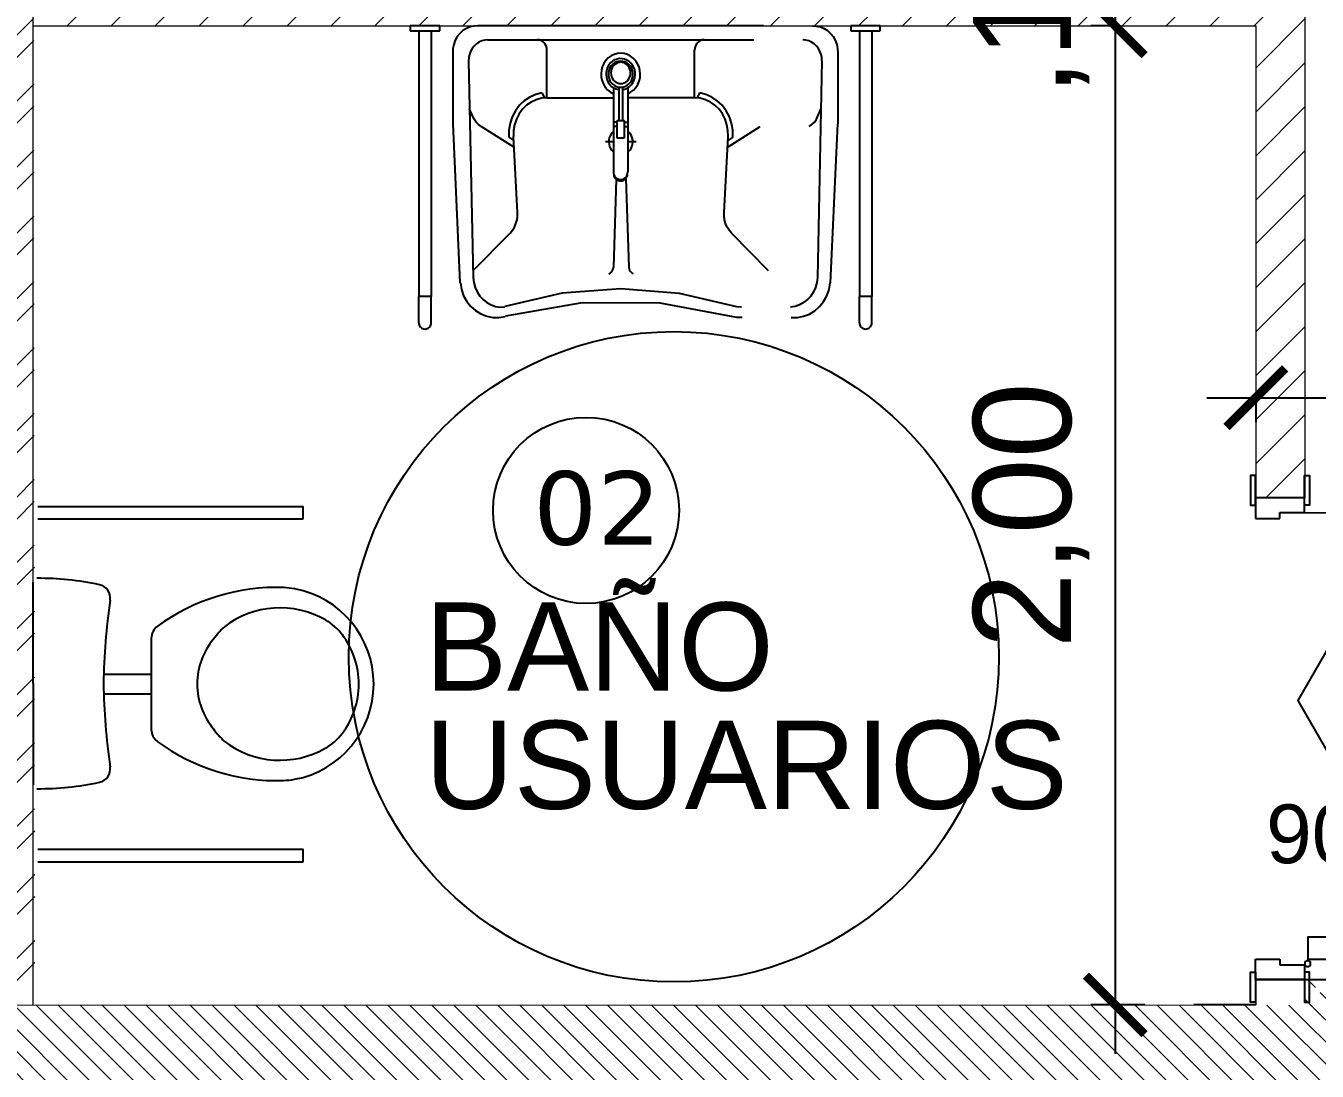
# Model space of a CAD drawing. Header units: metres. Extents: x 1093 to 1459, y -137 to 62.
# Drawn here: x 1280.339 to 1282.977, y -37.852 to -35.717 of the extents above; entities that cross this region are included whole.
import ezdxf

# ---------------------------------------------------------------- set-up
doc = ezdxf.new("R2010")
doc.units = ezdxf.units.M
doc.header["$LTSCALE"] = 0.508
doc.header["$PDMODE"] = 1
doc.header["$PDSIZE"] = -2
doc.linetypes.add('HIDDEN', pattern=[0.375, 0.25, -0.125])
doc.layers.get('0').update_dxf_attribs({"color": 9})
doc.layers.get('Defpoints').update_dxf_attribs({"color": 9})
for name, color, linetype in [('2-Desig-Carp', 9, 'Continuous'), ('2-texto', 9, 'Continuous'), ('3-muros', 9, 'Continuous'), ('3-tabiques', 9, 'Continuous'), ('4-carpinterias', 9, 'Continuous'), ('7-artef', 9, 'Continuous'), ('8-cotas-100', 9, 'Continuous'), ('9-Hatch', 9, 'Continuous'), ('9-Hatch existente', 9, 'Continuous'), ('arq carpinterias', 9, 'Continuous'), ('arq gris 252', 9, 'Continuous'), ('arq mobiliario 0.9', 9, 'Continuous')]:
    doc.layers.add(name, color=color, linetype=linetype)
doc.styles.add('swiss', font='swissel.ttf')
doc.dimstyles.new('dim-100', dxfattribs={"dimtxt": 0.2, "dimasz": 0.12, "dimexe": 0.05, "dimexo": 0, "dimgap": 0.05, "dimtad": 1, "dimzin": 4, "dimtxsty": 'swiss', "dimblk": 'ARCHTICK', "dimcen": 0.5, "dimdle": 0.1, "dimclrd": 256, "dimclre": 252, "dimclrt": 256, "dimadec": 0, "dimazin": 0, "dimtfac": 1, "dimtix": 1, "dimtmove": 2, "dimatfit": 3, "dimldrblk": 'OPEN30', "dimfxl": 0.05, "dimtolj": 1, "dimtzin": 0, "dimarcsym": 0})

# ---------------------------------------------------------------- blocks, each defined once
blk = doc.blocks.new('_ARCHTICK')
at = {"color": 0, "linetype": 'ByBlock', "const_width": 0.15}
blk.add_lwpolyline([(-0.5, -0.5), (0.5, 0.5)], dxfattribs=at)
blk = doc.blocks.new('*D39')
at = {"layer": '8-cotas-100', "color": 252, "linetype": 'Continuous', "lineweight": -2, "transparency": 16777216}
for p, q in [((1288.7136, -36.4767), (1288.7136, -36.4264)), ((1282.8519, -36.4764), (1282.8519, -36.5264))]:
    blk.add_line(p, q, dxfattribs=at)
at = {"layer": '8-cotas-100', "linetype": 'Continuous', "lineweight": -2, "transparency": 16777216}
blk.add_line((1282.7519, -36.4764), (1288.8136, -36.4764), dxfattribs=at)
at = {"layer": 'Defpoints', "color": 0, "linetype": 'Continuous', "transparency": 16777216}
for p in [(1282.8519, -36.4764), (1288.7136, -36.4764), (1288.7136, -36.4767)]:
    blk.add_point(p, dxfattribs=at)
at = {"layer": '8-cotas-100', "linetype": 'Continuous', "lineweight": -2, "transparency": 16777216, "xscale": 0.12, "yscale": 0.12, "zscale": 0.12, "rotation": 180}
blk.add_blockref('_ARCHTICK', (1282.8519, -36.4764), dxfattribs=at)
at = {"layer": '8-cotas-100', "linetype": 'Continuous', "lineweight": -2, "transparency": 16777216, "xscale": 0.12, "yscale": 0.12, "zscale": 0.12}
blk.add_blockref('_ARCHTICK', (1288.7136, -36.4764), dxfattribs=at)
at = {"layer": '8-cotas-100', "linetype": 'Continuous', "lineweight": 0, "transparency": 16777216, "insert": (1285.7828, -36.3048), "char_height": 0.2, "attachment_point": 5, "style": 'swiss'}
blk.add_mtext('\\A1;5,86', dxfattribs=at)
blk = doc.blocks.new('_Open30')
at = {"color": 0, "linetype": 'ByBlock', "lineweight": -2}
for p, q in [((-1, 0.268), (0, 0)), ((0, 0), (-1, -0.268)), ((0, 0), (-1, 0))]:
    blk.add_line(p, q, dxfattribs=at)
blk = doc.blocks.new('*D171')
at = {"layer": '8-cotas-100', "linetype": 'Continuous', "lineweight": -2, "transparency": 16777216}
for p, q in [((1282.5645, -35.6168), (1282.5645, -35.4968)), ((1282.5645, -35.6168), (1282.5645, -35.7168)), ((1282.5645, -35.7168), (1282.5645, -35.8368))]:
    blk.add_line(p, q, dxfattribs=at)
at = {"layer": '8-cotas-100', "color": 252, "linetype": 'HIDDEN', "lineweight": -2, "transparency": 16777216}
for p, q in [((1282.5645, -35.6168), (1282.5145, -35.6168)), ((1282.5645, -35.7168), (1282.5145, -35.7168))]:
    blk.add_line(p, q, dxfattribs=at)
at = {"layer": 'Defpoints', "color": 0, "linetype": 'Continuous', "transparency": 16777216}
for p in [(1282.5645, -35.6168), (1282.5645, -35.7168), (1282.5645, -35.7168)]:
    blk.add_point(p, dxfattribs=at)
at = {"layer": '8-cotas-100', "linetype": 'Continuous', "lineweight": -2, "transparency": 16777216, "xscale": 0.12, "yscale": 0.12, "zscale": 0.12}
for p, rotation in [((1282.5645, -35.6168), 270), ((1282.5645, -35.7168), 90)]:
    blk.add_blockref('_ARCHTICK', p, dxfattribs=dict(at, rotation=rotation))
at = {"layer": '8-cotas-100', "linetype": 'Continuous', "lineweight": 0, "transparency": 16777216, "insert": (1282.3929, -35.6668), "char_height": 0.2, "attachment_point": 5, "rotation": 90, "style": 'swiss'}
blk.add_mtext('\\A1;,10', dxfattribs=at)
blk = doc.blocks.new('*D172')
at = {"layer": '8-cotas-100', "linetype": 'Continuous', "lineweight": -2, "transparency": 16777216}
blk.add_line((1282.5645, -35.6168), (1282.5645, -37.8168), dxfattribs=at)
at = {"layer": '8-cotas-100', "color": 252, "linetype": 'HIDDEN', "lineweight": -2, "transparency": 16777216}
for p, q in [((1282.5645, -35.7168), (1282.5145, -35.7168)), ((1282.8519, -37.7168), (1282.5145, -37.7168))]:
    blk.add_line(p, q, dxfattribs=at)
at = {"layer": 'Defpoints', "color": 0, "linetype": 'Continuous', "transparency": 16777216}
for p in [(1282.5645, -35.7168), (1282.5645, -37.7168), (1282.8519, -37.7168)]:
    blk.add_point(p, dxfattribs=at)
at = {"layer": '8-cotas-100', "linetype": 'Continuous', "lineweight": -2, "transparency": 16777216, "xscale": 0.12, "yscale": 0.12, "zscale": 0.12}
for p, rotation in [((1282.5645, -35.7168), 90), ((1282.5645, -37.7168), 270)]:
    blk.add_blockref('_ARCHTICK', p, dxfattribs=dict(at, rotation=rotation))
at = {"layer": '8-cotas-100', "linetype": 'Continuous', "lineweight": 0, "transparency": 16777216, "insert": (1282.3928, -36.7168), "char_height": 0.2, "attachment_point": 5, "rotation": 90, "style": 'swiss'}
blk.add_mtext('\\A1;2,00', dxfattribs=at)
blk = doc.blocks.new('90-205')
at = {"layer": '4-carpinterias'}
for p, q in [((356.1102, -243.9016), (356.1102, -244.0016)), ((356.1402, -243.9016), (356.1102, -243.9016)), ((356.1102, -244.0016), (356.1102, -243.9016)), ((356.1402, -243.9516), (356.1402, -243.9016)), ((357.0642, -243.9516), (357.0642, -243.9016)), ((357.0642, -243.9016), (357.0942, -243.9016)), ((357.0942, -243.9016), (357.0942, -244.0016)), ((356.1522, -243.9516), (356.1402, -243.9516)), ((356.1522, -244.0016), (356.1522, -243.9516)), ((357.0522, -244.0016), (357.0522, -243.9516)), ((357.0522, -243.9516), (357.0642, -243.9516)), ((356.1102, -244.0016), (356.1522, -244.0016)), ((357.0942, -244.0016), (357.0522, -244.0016))]:
    blk.add_line(p, q, dxfattribs=at)
for points in [[(356.1967, -242.9759), (356.1967, -243.8949), (356.1517, -243.8949), (356.1517, -242.9759)], [(356.1252, -243.9016), (356.0642, -243.9016), (356.0642, -243.8916), (356.1252, -243.8916)], [(357.0792, -243.9016), (357.1402, -243.9016), (357.1402, -243.8916), (357.0792, -243.8916)], [(356.1252, -244.0016), (356.0642, -244.0016), (356.0642, -244.0116), (356.1252, -244.0116)], [(357.0792, -244.0016), (357.1402, -244.0016), (357.1402, -244.0116), (357.0792, -244.0116)]]:
    blk.add_lwpolyline(points, close=True, dxfattribs=at)
blk.add_circle((356.1427, -243.895), 0.006, dxfattribs=at)
at = {"layer": '4-carpinterias', "color": 252}
blk.add_arc((356.1546, -243.8848), 0.9098, 358.9391, 87.3486, dxfattribs=at)
blk = doc.blocks.new('*D332')
at = {"layer": '8-cotas-100', "lineweight": -2, "transparency": 16777216}
blk.add_line((1283.4341, -29.3567), (1283.4341, -37.7648), dxfattribs=at)
at = {"layer": '8-cotas-100', "color": 252, "lineweight": -2, "transparency": 16777216}
for p, q in [((1282.9513, -29.4567), (1283.4841, -29.4567)), ((1282.9513, -37.6648), (1283.4841, -37.6648))]:
    blk.add_line(p, q, dxfattribs=at)
at = {"layer": 'Defpoints', "color": 0, "transparency": 16777216}
for p in [(1282.9513, -29.4567), (1282.9513, -37.6648), (1283.4341, -37.6648)]:
    blk.add_point(p, dxfattribs=at)
at = {"layer": '8-cotas-100', "lineweight": -2, "transparency": 16777216, "xscale": 0.12, "yscale": 0.12, "zscale": 0.12}
for p, rotation in [((1283.4341, -29.4567), 90), ((1283.4341, -37.6648), 270)]:
    blk.add_blockref('_ARCHTICK', p, dxfattribs=dict(at, rotation=rotation))
at = {"layer": '8-cotas-100', "transparency": 16777216, "insert": (1283.2624, -33.5608), "char_height": 0.2, "attachment_point": 5, "rotation": 90, "style": 'swiss'}
blk.add_mtext('\\A1;8,21', dxfattribs=at)

msp = doc.modelspace()

# ---------------------------------------------------------------- hatches: boundary and pattern name
at = {"layer": '3-tabiques', "linetype": 'Continuous', "lineweight": 0}
h = msp.add_hatch(dxfattribs=at)
h.set_pattern_fill('ANSI31', color=256, scale=0.02)
h.set_pattern_definition([(45, (1282.96213, -36.680775), (-0.0449013, 0.0449013), [])])
h.paths.add_polyline_path([(1282.9513, -29.4567), (1282.8884, -29.4567), (1282.8884, -29.4567), (1282.8384, -29.4567), (1280.3536, -29.4571), (1280.3536, -29.5571), (1282.8533, -29.5566), (1282.8473, -32.4396), (1282.9453, -32.4396), (1282.9453, -32.3936)])
h.paths.add_polyline_path([(1282.8353, -33.4696), (1282.8353, -33.4086), (1282.8453, -33.3816), (1282.8953, -33.3816), (1282.8953, -33.3936), (1282.9453, -33.3936), (1282.9453, -33.4086), (1282.9553, -33.4086), (1282.9553, -33.4696), (1282.9519, -33.5168), (1282.9519, -33.6454), (1282.9621, -33.6454), (1282.9621, -33.7064), (1282.9521, -33.7334), (1282.9021, -33.7334), (1282.9021, -33.7214), (1282.8521, -33.7214), (1282.8521, -33.7064), (1282.8421, -33.7064), (1282.8421, -33.6454), (1282.8519, -33.6168), (1280.3536, -33.6171), (1280.3536, -33.5171), (1282.8451, -33.5223), (1282.8452, -33.4696)])
h.paths.add_polyline_path([(1282.8519, -33.6911), (1282.9519, -33.6911), (1282.9521, -33.6914), (1282.8521, -33.6914)], flags=16)
h.paths.add_polyline_path([(1282.9519, -35.1168), (1282.9519, -34.5754), (1282.8521, -34.5754), (1282.8521, -34.6214), (1282.8519, -35.6168), (1281.5843, -35.617), (1281.5843, -35.6171), (1280.4443, -35.6171), (1280.3536, -35.6171), (1280.3536, -35.7171), (1282.8519, -35.7168), (1282.8519, -36.6808), (1282.9512, -36.6808), (1282.9512, -36.6351)])
at = {"layer": '9-Hatch', "lineweight": 0}
h = msp.add_hatch(dxfattribs=at)
h.set_pattern_fill('ANSI32', color=256, scale=0.01)
h.paths.add_polyline_path([(1280.3535, -34.6754), (1280.1535, -34.6754), (1280.1574, -37.6857), (1280.3574, -37.6857)])
at = {"layer": '9-Hatch existente', "linetype": 'Continuous', "lineweight": 0}
h = msp.add_hatch(dxfattribs=at)
h.set_pattern_fill('ANSI31', color=256, scale=0.01, angle=-90)
h.paths.add_polyline_path([(1268.0525, -37.7171), (1267.1826, -37.7171), (1267.1826, -37.9171), (1268.0525, -37.9171)])
h.paths.add_polyline_path([(1270.6725, -37.7171), (1269.0525, -37.7171), (1269.0525, -37.9171), (1270.6725, -37.9171)])
h.paths.add_polyline_path([(1283.1234, -37.6648), (1283.0236, -37.6651), (1282.9836, -37.6651), (1282.9836, -37.7111), (1282.9736, -37.7111), (1282.9736, -37.6651), (1282.9521, -37.6651), (1282.9521, -37.7171), (1280.0736, -37.7171), (1279.9691, -37.7171), (1279.9691, -37.8171), (1280.0151, -37.8171), (1280.0151, -37.8271), (1279.9691, -37.8271), (1279.9691, -37.9171), (1283.1234, -37.9168)])
h.paths.add_polyline_path([(1296.2764, -37.7171), (1296.0264, -37.7171), (1296.0264, -37.9171), (1296.2764, -37.9171)])
h.paths.add_polyline_path([(1292.6236, -37.7171), (1292.3736, -37.7171), (1292.3736, -37.9171), (1292.6236, -37.9171)])
h.paths.add_polyline_path([(1288.9736, -37.7171), (1288.9786, -37.7171), (1288.7086, -37.7171), (1288.7136, -37.9171), (1288.9736, -37.9171)])
h.paths.add_polyline_path([(1299.5025, -37.7171), (1299.3025, -37.7171), (1299.3025, -37.9171), (1299.5025, -37.9171), (1299.5025, -37.8771), (1299.4565, -37.8771), (1299.4565, -37.8671), (1299.5025, -37.8671)])
h.paths.add_polyline_path([(1307.1736, -37.7171), (1301.1865, -37.7171), (1301.1865, -37.9171), (1307.1736, -37.9171)])
h.paths.add_polyline_path([(1273.9879, -37.7171), (1273.7379, -37.7171), (1273.2925, -37.7171), (1273.2925, -37.9171), (1274.9147, -37.9171), (1274.9147, -37.7171)])
h.paths.add_polyline_path([(1272.2925, -37.9171), (1272.2925, -37.7171), (1272.2379, -37.7171), (1271.6725, -37.7171), (1271.6725, -37.9171)])
h.paths.add_polyline_path([(1276.5347, -37.9171), (1276.5347, -37.7171), (1276.2379, -37.7171), (1275.9147, -37.7171), (1275.9147, -37.9171)])
h.paths.add_polyline_path([(1277.9879, -37.7171), (1277.5347, -37.7171), (1277.5347, -37.9171), (1278.9851, -37.9171), (1278.9851, -37.8271), (1278.9391, -37.8271), (1278.9391, -37.8171), (1278.9851, -37.8171), (1278.9851, -37.7171)])

# ---------------------------------------------------------------- linework, layer by layer
at = {"layer": '2-texto'}
msp.add_circle((1281.4835, -36.7067), 0.1901, dxfattribs=at)
at = {"layer": '3-muros', "linetype": 'Continuous', "lineweight": 0}
for p, q in [((1282.8519, -37.6648), (1282.8519, -37.7168)), ((1283.1234, -37.6648), (1282.8519, -37.6648)), ((1280.0736, -37.7171), (1282.8519, -37.7168))]:
    msp.add_line(p, q, dxfattribs=at)
at = {"layer": '3-tabiques', "linetype": 'Continuous', "lineweight": 0}
for p, q in [((1280.3536, -37.7171), (1280.3536, -34.6754)), ((1282.9519, -35.1168), (1282.9519, -36.6808)), ((1280.3536, -35.7171), (1282.8519, -35.7168)), ((1282.8519, -35.7168), (1282.8519, -36.6808)), ((1282.9519, -36.6808), (1282.8519, -36.6808))]:
    msp.add_line(p, q, dxfattribs=at)
at = {"layer": '7-artef'}
for p, q in [((1281.1844, -35.7171), (1281.1244, -35.7171)), ((1281.1244, -35.7171), (1281.1244, -35.7269)), ((1281.1844, -35.7269), (1281.1844, -35.7171)), ((1281.2389, -35.7221), (1281.2319, -35.7266)), ((1281.2465, -35.719), (1281.2389, -35.7221)), ((1281.2545, -35.7173), (1281.2465, -35.719)), ((1281.2626, -35.7171), (1281.2545, -35.7173)), ((1281.8462, -35.7171), (1281.2626, -35.7171)), ((1281.9462, -35.7171), (1281.9543, -35.7174)), ((1281.9543, -35.7174), (1281.9623, -35.719)), ((1281.9623, -35.719), (1281.9699, -35.7221)), ((1281.9699, -35.7221), (1281.9769, -35.7266)), ((1282.0844, -35.7171), (1282.0244, -35.7171)), ((1282.0244, -35.7171), (1282.0244, -35.7269)), ((1282.0844, -35.7269), (1282.0844, -35.7171)), ((1281.1244, -35.7269), (1281.1844, -35.7269)), ((1281.1418, -35.7269), (1281.1418, -36.2694)), ((1281.1673, -35.7269), (1281.1673, -36.2694)), ((1281.2161, -35.7464), (1281.2131, -35.7546)), ((1281.2203, -35.7389), (1281.2161, -35.7464)), ((1281.2256, -35.7322), (1281.2203, -35.7389)), ((1281.2319, -35.7266), (1281.2256, -35.7322)), ((1281.2704, -35.7475), (1281.2647, -35.7501)), ((1281.2765, -35.7459), (1281.2704, -35.7475)), ((1281.2827, -35.7454), (1281.2765, -35.7459)), ((1281.2827, -35.7454), (1281.8261, -35.7454)), ((1281.3875, -35.7457), (1281.3841, -35.7454)), ((1281.3908, -35.7466), (1281.3875, -35.7457)), ((1281.3938, -35.7482), (1281.3908, -35.7466)), ((1281.3966, -35.7503), (1281.3938, -35.7482)), ((1281.715, -35.7482), (1281.7122, -35.7503)), ((1281.7181, -35.7466), (1281.715, -35.7482)), ((1281.7214, -35.7457), (1281.7181, -35.7466)), ((1281.7248, -35.7454), (1281.7214, -35.7457)), ((1281.9323, -35.7459), (1281.9261, -35.7454)), ((1281.9384, -35.7475), (1281.9323, -35.7459)), ((1281.9441, -35.7501), (1281.9384, -35.7475)), ((1281.9769, -35.7266), (1281.9832, -35.7322)), ((1281.9832, -35.7322), (1281.9885, -35.7389)), ((1281.9885, -35.7389), (1281.9927, -35.7464)), ((1281.9927, -35.7464), (1281.9957, -35.7546)), ((1282.0244, -35.7269), (1282.0844, -35.7269)), ((1282.0418, -35.7269), (1282.0418, -36.2694)), ((1282.0673, -35.7269), (1282.0673, -36.2694)), ((1281.2113, -35.7632), (1281.211, -35.772)), ((1281.211, -35.772), (1281.211, -35.917)), ((1281.2131, -35.7546), (1281.2113, -35.7632)), ((1281.2452, -35.7751), (1281.2439, -35.7816)), ((1281.2475, -35.7689), (1281.2452, -35.7751)), ((1281.2507, -35.7631), (1281.2475, -35.7689)), ((1281.2547, -35.758), (1281.2507, -35.7631)), ((1281.2594, -35.7536), (1281.2547, -35.758)), ((1281.2647, -35.7501), (1281.2594, -35.7536)), ((1281.3991, -35.753), (1281.3966, -35.7503)), ((1281.401, -35.756), (1281.3991, -35.753)), ((1281.4024, -35.7594), (1281.401, -35.756)), ((1281.4033, -35.7629), (1281.4024, -35.7594)), ((1281.4036, -35.7666), (1281.4033, -35.7629)), ((1281.4036, -35.8637), (1281.4036, -35.7666)), ((1281.5408, -35.7751), (1281.5345, -35.7782)), ((1281.5475, -35.7733), (1281.5408, -35.7751)), ((1281.5544, -35.7727), (1281.5475, -35.7733)), ((1281.5613, -35.7734), (1281.5544, -35.7727)), ((1281.568, -35.7753), (1281.5613, -35.7734)), ((1281.5743, -35.7785), (1281.568, -35.7753)), ((1281.7055, -35.7629), (1281.7052, -35.7666)), ((1281.7052, -35.8637), (1281.7052, -35.7666)), ((1281.7064, -35.7594), (1281.7055, -35.7629)), ((1281.7078, -35.756), (1281.7064, -35.7594)), ((1281.7098, -35.753), (1281.7078, -35.756)), ((1281.7122, -35.7503), (1281.7098, -35.753)), ((1281.9494, -35.7536), (1281.9441, -35.7501)), ((1281.9541, -35.758), (1281.9494, -35.7536)), ((1281.9581, -35.7631), (1281.9541, -35.758)), ((1281.9613, -35.7689), (1281.9581, -35.7631)), ((1281.9636, -35.7751), (1281.9613, -35.7689)), ((1281.965, -35.7816), (1281.9636, -35.7751)), ((1281.9957, -35.7546), (1281.9975, -35.7632)), ((1281.9975, -35.7632), (1281.9979, -35.772)), ((1281.9979, -35.772), (1281.9979, -35.917)), ((1281.2439, -35.7816), (1281.2435, -35.7883)), ((1281.2435, -35.7883), (1281.2527, -36.2308)), ((1281.5167, -35.8003), (1281.5148, -35.8074)), ((1281.5197, -35.7936), (1281.5167, -35.8003)), ((1281.5238, -35.7876), (1281.5197, -35.7936)), ((1281.5287, -35.7824), (1281.5238, -35.7876)), ((1281.5276, -35.8012), (1281.5257, -35.8063)), ((1281.5302, -35.7966), (1281.5276, -35.8012)), ((1281.5345, -35.7782), (1281.5287, -35.7824)), ((1281.5336, -35.7925), (1281.5302, -35.7966)), ((1281.5348, -35.7985), (1281.5323, -35.8023)), ((1281.5376, -35.7891), (1281.5336, -35.7925)), ((1281.538, -35.7952), (1281.5348, -35.7985)), ((1281.5371, -35.8021), (1281.5356, -35.8056)), ((1281.5391, -35.799), (1281.5371, -35.8021)), ((1281.5421, -35.7865), (1281.5376, -35.7891)), ((1281.5416, -35.7925), (1281.538, -35.7952)), ((1281.5415, -35.7963), (1281.5391, -35.799)), ((1281.5444, -35.7942), (1281.5415, -35.7963)), ((1281.5455, -35.7906), (1281.5416, -35.7925)), ((1281.5469, -35.7847), (1281.5421, -35.7865)), ((1281.5476, -35.7926), (1281.5444, -35.7942)), ((1281.5498, -35.7894), (1281.5455, -35.7906)), ((1281.5519, -35.7838), (1281.5469, -35.7847)), ((1281.5509, -35.7916), (1281.5476, -35.7926)), ((1281.5541, -35.789), (1281.5498, -35.7894)), ((1281.5544, -35.7912), (1281.5509, -35.7916)), ((1281.557, -35.7839), (1281.5519, -35.7838)), ((1281.5585, -35.7894), (1281.5541, -35.789)), ((1281.5579, -35.7916), (1281.5544, -35.7912)), ((1281.562, -35.7848), (1281.557, -35.7839)), ((1281.5613, -35.7926), (1281.5579, -35.7916)), ((1281.5628, -35.7906), (1281.5585, -35.7894)), ((1281.5644, -35.7942), (1281.5613, -35.7926)), ((1281.5668, -35.7867), (1281.562, -35.7848)), ((1281.5667, -35.7925), (1281.5628, -35.7906)), ((1281.5673, -35.7963), (1281.5644, -35.7942)), ((1281.5703, -35.7952), (1281.5667, -35.7925)), ((1281.5712, -35.7895), (1281.5668, -35.7867)), ((1281.5698, -35.799), (1281.5673, -35.7963)), ((1281.5718, -35.8021), (1281.5698, -35.799)), ((1281.5734, -35.7985), (1281.5703, -35.7952)), ((1281.5751, -35.7929), (1281.5712, -35.7895)), ((1281.5732, -35.8056), (1281.5718, -35.8021)), ((1281.576, -35.8023), (1281.5734, -35.7985)), ((1281.58, -35.7828), (1281.5743, -35.7785)), ((1281.5784, -35.7971), (1281.5751, -35.7929)), ((1281.581, -35.8018), (1281.5784, -35.7971)), ((1281.5849, -35.788), (1281.58, -35.7828)), ((1281.5828, -35.8069), (1281.581, -35.8018)), ((1281.5888, -35.7941), (1281.5849, -35.788)), ((1281.5918, -35.8008), (1281.5888, -35.7941)), ((1281.5936, -35.808), (1281.5918, -35.8008)), ((1281.9653, -35.7883), (1281.9562, -36.2308)), ((1281.9653, -35.7883), (1281.965, -35.7816)), ((1281.5148, -35.8074), (1281.5141, -35.8148)), ((1281.5141, -35.8148), (1281.5145, -35.8222)), ((1281.5145, -35.8222), (1281.5162, -35.8294)), ((1281.5246, -35.8116), (1281.5244, -35.8171)), ((1281.5244, -35.8171), (1281.5251, -35.8225)), ((1281.5257, -35.8063), (1281.5246, -35.8116)), ((1281.5251, -35.8225), (1281.5266, -35.8277)), ((1281.5266, -35.8277), (1281.5289, -35.8325)), ((1281.5293, -35.8109), (1281.529, -35.8156)), ((1281.529, -35.8156), (1281.5293, -35.8202)), ((1281.5305, -35.8065), (1281.5293, -35.8109)), ((1281.5293, -35.8202), (1281.5305, -35.8247)), ((1281.5323, -35.8023), (1281.5305, -35.8065)), ((1281.5305, -35.8247), (1281.5323, -35.8289)), ((1281.5347, -35.8092), (1281.5344, -35.813)), ((1281.5344, -35.813), (1281.5347, -35.8168)), ((1281.5356, -35.8056), (1281.5347, -35.8092)), ((1281.5347, -35.8168), (1281.5356, -35.8205)), ((1281.5356, -35.8205), (1281.5371, -35.8239)), ((1281.5371, -35.8239), (1281.5391, -35.827)), ((1281.5391, -35.827), (1281.5415, -35.8297)), ((1281.5673, -35.8297), (1281.5698, -35.827)), ((1281.5698, -35.827), (1281.5718, -35.8239)), ((1281.5718, -35.8239), (1281.5732, -35.8205)), ((1281.5741, -35.8092), (1281.5732, -35.8056)), ((1281.5732, -35.8205), (1281.5741, -35.8168)), ((1281.5744, -35.813), (1281.5741, -35.8092)), ((1281.5741, -35.8168), (1281.5744, -35.813)), ((1281.5778, -35.8065), (1281.576, -35.8023)), ((1281.576, -35.8289), (1281.5778, -35.8247)), ((1281.579, -35.8109), (1281.5778, -35.8065)), ((1281.5778, -35.8247), (1281.579, -35.8202)), ((1281.5793, -35.8156), (1281.579, -35.8109)), ((1281.579, -35.8202), (1281.5793, -35.8156)), ((1281.579, -35.8331), (1281.5814, -35.8283)), ((1281.5814, -35.8283), (1281.5831, -35.8231)), ((1281.5838, -35.8123), (1281.5828, -35.8069)), ((1281.5831, -35.8231), (1281.5839, -35.8177)), ((1281.5839, -35.8177), (1281.5838, -35.8123)), ((1281.5919, -35.8299), (1281.5937, -35.8228)), ((1281.5942, -35.8154), (1281.5936, -35.808)), ((1281.5937, -35.8228), (1281.5942, -35.8154)), ((1281.3934, -35.8538), (1281.3806, -35.8569)), ((1281.3934, -35.8538), (1281.3983, -35.864)), ((1281.5162, -35.8294), (1281.519, -35.8362)), ((1281.519, -35.8362), (1281.5228, -35.8424)), ((1281.5228, -35.8424), (1281.5276, -35.8477)), ((1281.5276, -35.8477), (1281.5332, -35.8521)), ((1281.5289, -35.8325), (1281.532, -35.8369)), ((1281.532, -35.8369), (1281.5357, -35.8406)), ((1281.5323, -35.8289), (1281.5348, -35.8327)), ((1281.5332, -35.8521), (1281.5394, -35.8554)), ((1281.5348, -35.8327), (1281.538, -35.8359)), ((1281.5357, -35.8406), (1281.54, -35.8436)), ((1281.538, -35.8359), (1281.5416, -35.8386)), ((1281.5394, -35.8433), (1281.5394, -36.0153)), ((1281.54, -35.8436), (1281.5447, -35.8458)), ((1281.5415, -35.8297), (1281.5444, -35.8319)), ((1281.5416, -35.8386), (1281.5455, -35.8406)), ((1281.5444, -35.8319), (1281.5476, -35.8335)), ((1281.5447, -35.8458), (1281.5496, -35.8471)), ((1281.5455, -35.8406), (1281.5498, -35.8418)), ((1281.5476, -35.8335), (1281.5509, -35.8344)), ((1281.5498, -35.8418), (1281.5541, -35.8422)), ((1281.5502, -35.8422), (1281.5502, -35.9104)), ((1281.5509, -35.8344), (1281.5544, -35.8348)), ((1281.5541, -35.8422), (1281.5585, -35.8418)), ((1281.5544, -35.8348), (1281.5579, -35.8344)), ((1281.5579, -35.8344), (1281.5613, -35.8335)), ((1281.5581, -35.8422), (1281.5581, -35.9104)), ((1281.5581, -35.8471), (1281.563, -35.846)), ((1281.5585, -35.8418), (1281.5628, -35.8406)), ((1281.5613, -35.8335), (1281.5644, -35.8319)), ((1281.5628, -35.8406), (1281.5667, -35.8386)), ((1281.563, -35.846), (1281.5678, -35.8439)), ((1281.5644, -35.8319), (1281.5673, -35.8297)), ((1281.5667, -35.8386), (1281.5703, -35.8359)), ((1281.5678, -35.8439), (1281.5721, -35.841)), ((1281.5684, -35.8557), (1281.5746, -35.8524)), ((1281.5685, -35.8435), (1281.5685, -36.0148)), ((1281.5703, -35.8359), (1281.5734, -35.8327)), ((1281.5721, -35.841), (1281.5759, -35.8373)), ((1281.5734, -35.8327), (1281.576, -35.8289)), ((1281.5746, -35.8524), (1281.5803, -35.8481)), ((1281.5759, -35.8373), (1281.579, -35.8331)), ((1281.5803, -35.8481), (1281.5851, -35.8428)), ((1281.5851, -35.8428), (1281.589, -35.8367)), ((1281.589, -35.8367), (1281.5919, -35.8299)), ((1281.7155, -35.8538), (1281.7105, -35.864)), ((1281.7283, -35.8569), (1281.7155, -35.8538)), ((1281.3474, -35.879), (1281.3391, -35.8901)), ((1281.3572, -35.8697), (1281.3474, -35.879)), ((1281.3619, -35.8791), (1281.3536, -35.8873)), ((1281.3684, -35.8622), (1281.3572, -35.8697)), ((1281.3713, -35.8725), (1281.3619, -35.8791)), ((1281.3806, -35.8569), (1281.3684, -35.8622)), ((1281.3816, -35.8677), (1281.3713, -35.8725)), ((1281.3925, -35.8647), (1281.3816, -35.8677)), ((1281.4036, -35.8637), (1281.3925, -35.8647)), ((1281.4036, -35.8637), (1281.5401, -35.8637)), ((1281.5394, -35.8554), (1281.5394, -35.8554)), ((1281.7052, -35.8637), (1281.5685, -35.8637)), ((1281.7163, -35.8647), (1281.7052, -35.8637)), ((1281.7272, -35.8677), (1281.7163, -35.8647)), ((1281.7375, -35.8725), (1281.7272, -35.8677)), ((1281.7404, -35.8622), (1281.7283, -35.8569)), ((1281.7469, -35.8791), (1281.7375, -35.8725)), ((1281.7516, -35.8697), (1281.7404, -35.8622)), ((1281.7552, -35.8873), (1281.7469, -35.8791)), ((1281.7615, -35.879), (1281.7516, -35.8697)), ((1281.7697, -35.8901), (1281.7615, -35.879)), ((1281.2546, -35.9074), (1281.2456, -35.887)), ((1281.2588, -35.9133), (1281.2546, -35.9074)), ((1281.3326, -35.9024), (1281.3281, -35.9158)), ((1281.3391, -35.8901), (1281.3326, -35.9024)), ((1281.3412, -35.9075), (1281.3375, -35.9189)), ((1281.3467, -35.8968), (1281.3412, -35.9075)), ((1281.3536, -35.8873), (1281.3467, -35.8968)), ((1281.7622, -35.8968), (1281.7552, -35.8873)), ((1281.7676, -35.9075), (1281.7622, -35.8968)), ((1281.7714, -35.9189), (1281.7676, -35.9075)), ((1281.7762, -35.9024), (1281.7697, -35.8901)), ((1281.7807, -35.9158), (1281.7762, -35.9024)), ((1281.95, -35.9133), (1281.9542, -35.9074)), ((1281.9542, -35.9074), (1281.9633, -35.887)), ((1281.211, -35.917), (1281.2258, -36.2417)), ((1281.2638, -35.9184), (1281.2588, -35.9133)), ((1281.2694, -35.9226), (1281.2638, -35.9184)), ((1281.3373, -35.9656), (1281.2694, -35.9226)), ((1281.3257, -35.9298), (1281.3255, -35.9441)), ((1281.3281, -35.9158), (1281.3257, -35.9298)), ((1281.3355, -35.9309), (1281.3353, -35.9431)), ((1281.3375, -35.9189), (1281.3355, -35.9309)), ((1281.5401, -35.9325), (1281.5375, -35.9344)), ((1281.547, -35.9133), (1281.5394, -35.9133)), ((1281.547, -35.9226), (1281.5394, -35.9226)), ((1281.547, -35.9463), (1281.547, -35.9104)), ((1281.547, -35.9104), (1281.561, -35.9104)), ((1281.561, -35.9104), (1281.561, -35.9463)), ((1281.561, -35.9133), (1281.5689, -35.9133)), ((1281.561, -35.9226), (1281.5689, -35.9226)), ((1281.5714, -35.9345), (1281.5682, -35.9317)), ((1281.7733, -35.9309), (1281.7714, -35.9189)), ((1281.7715, -35.9656), (1281.8394, -35.9226)), ((1281.7735, -35.9431), (1281.7733, -35.9309)), ((1281.7831, -35.9298), (1281.7807, -35.9158)), ((1281.7833, -35.9441), (1281.7831, -35.9298)), ((1281.9394, -35.9226), (1281.945, -35.9184)), ((1281.945, -35.9184), (1281.95, -35.9133)), ((1281.983, -36.2417), (1281.9979, -35.917)), ((1281.3255, -35.9441), (1281.3358, -35.9511)), ((1281.3436, -36.0978), (1281.3353, -35.9431)), ((1281.5401, -35.9535), (1281.5232, -35.9535)), ((1281.5301, -35.95), (1281.5299, -35.9545)), ((1281.5299, -35.9545), (1281.5304, -35.9589)), ((1281.531, -35.9457), (1281.5301, -35.95)), ((1281.5304, -35.9589), (1281.5316, -35.9632)), ((1281.5325, -35.9416), (1281.531, -35.9457)), ((1281.5347, -35.9378), (1281.5325, -35.9416)), ((1281.5375, -35.9344), (1281.5347, -35.9378)), ((1281.561, -35.9463), (1281.547, -35.9463)), ((1281.5856, -35.9535), (1281.5685, -35.9535)), ((1281.5742, -35.9379), (1281.5714, -35.9345)), ((1281.5763, -35.9417), (1281.5742, -35.9379)), ((1281.5779, -35.9458), (1281.5763, -35.9417)), ((1281.5772, -35.9633), (1281.5784, -35.959)), ((1281.5788, -35.9502), (1281.5779, -35.9458)), ((1281.5784, -35.959), (1281.5789, -35.9546)), ((1281.5789, -35.9546), (1281.5788, -35.9502)), ((1281.7653, -36.0978), (1281.7735, -35.9431)), ((1281.7833, -35.9441), (1281.773, -35.9511)), ((1281.5316, -35.9632), (1281.5335, -35.9671)), ((1281.5335, -35.9671), (1281.5359, -35.9707)), ((1281.5359, -35.9707), (1281.5389, -35.9738)), ((1281.5698, -35.9739), (1281.5728, -35.9708)), ((1281.5728, -35.9708), (1281.5753, -35.9672)), ((1281.5753, -35.9672), (1281.5772, -35.9633)), ((1281.5394, -36.0153), (1281.5396, -36.018)), ((1281.545, -36.0301), (1281.5394, -36.21)), ((1281.5396, -36.018), (1281.5403, -36.0206)), ((1281.5402, -36.0204), (1281.5402, -36.0237)), ((1281.5402, -36.0237), (1281.5414, -36.0261)), ((1281.5403, -36.0206), (1281.5414, -36.0231)), ((1281.5414, -36.0231), (1281.5428, -36.0253)), ((1281.5414, -36.0261), (1281.5429, -36.0282)), ((1281.5428, -36.0253), (1281.5446, -36.0272)), ((1281.5429, -36.0282), (1281.5447, -36.03)), ((1281.5446, -36.0272), (1281.5467, -36.0288)), ((1281.5447, -36.03), (1281.5468, -36.0315)), ((1281.5467, -36.0288), (1281.549, -36.0299)), ((1281.5468, -36.0315), (1281.5491, -36.0326)), ((1281.549, -36.0299), (1281.5514, -36.0306)), ((1281.5491, -36.0326), (1281.5515, -36.0333)), ((1281.5514, -36.0306), (1281.554, -36.0309)), ((1281.5515, -36.0333), (1281.554, -36.0335)), ((1281.554, -36.0309), (1281.5565, -36.0306)), ((1281.554, -36.0335), (1281.5564, -36.0333)), ((1281.5564, -36.0333), (1281.5589, -36.0326)), ((1281.5565, -36.0306), (1281.5589, -36.0299)), ((1281.5589, -36.0299), (1281.5612, -36.0288)), ((1281.5589, -36.0326), (1281.5611, -36.0315)), ((1281.5611, -36.0315), (1281.5632, -36.03)), ((1281.5612, -36.0288), (1281.5633, -36.0272)), ((1281.5632, -36.03), (1281.565, -36.0282)), ((1281.5633, -36.0272), (1281.5651, -36.0253)), ((1281.5646, -36.0291), (1281.5707, -36.21)), ((1281.565, -36.0282), (1281.5665, -36.0261)), ((1281.5651, -36.0253), (1281.5666, -36.0231)), ((1281.5665, -36.0261), (1281.5677, -36.0237)), ((1281.5666, -36.0231), (1281.5676, -36.0206)), ((1281.5676, -36.0206), (1281.5683, -36.018)), ((1281.5677, -36.0204), (1281.5677, -36.0237)), ((1281.5683, -36.018), (1281.5685, -36.0153)), ((1281.3403, -36.1208), (1281.3424, -36.1133)), ((1281.3424, -36.1133), (1281.3435, -36.1056)), ((1281.3435, -36.1056), (1281.3436, -36.0978)), ((1281.7653, -36.1056), (1281.7653, -36.0978)), ((1281.7664, -36.1133), (1281.7653, -36.1056)), ((1281.7685, -36.1208), (1281.7664, -36.1133)), ((1281.2524, -36.2175), (1281.3283, -36.1401)), ((1281.3283, -36.1401), (1281.3331, -36.1343)), ((1281.3331, -36.1343), (1281.3372, -36.1278)), ((1281.3372, -36.1278), (1281.3403, -36.1208)), ((1281.7717, -36.1278), (1281.7685, -36.1208)), ((1281.7757, -36.1343), (1281.7717, -36.1278)), ((1281.7806, -36.1401), (1281.7757, -36.1343)), ((1281.8564, -36.2175), (1281.7806, -36.1401)), ((1281.5301, -36.2236), (1281.5325, -36.2222)), ((1281.5325, -36.2222), (1281.5346, -36.2203)), ((1281.5346, -36.2203), (1281.5364, -36.2181)), ((1281.5364, -36.2181), (1281.5378, -36.2157)), ((1281.5378, -36.2157), (1281.5388, -36.2129)), ((1281.5388, -36.2129), (1281.5394, -36.2101)), ((1281.5707, -36.2101), (1281.5712, -36.2129)), ((1281.5712, -36.2129), (1281.5722, -36.2157)), ((1281.5722, -36.2157), (1281.5736, -36.2181)), ((1281.5736, -36.2181), (1281.5754, -36.2203)), ((1281.5754, -36.2203), (1281.5775, -36.2222)), ((1281.5775, -36.2222), (1281.5799, -36.2236)), ((1281.2266, -36.2421), (1281.2289, -36.2554)), ((1281.2527, -36.2308), (1281.2539, -36.2411)), ((1281.2539, -36.2411), (1281.2567, -36.251)), ((1281.9549, -36.2411), (1281.9521, -36.251)), ((1281.9562, -36.2308), (1281.9549, -36.2411)), ((1281.9799, -36.2555), (1281.9823, -36.2421)), ((1281.1673, -36.2694), (1281.1418, -36.2694)), ((1281.1673, -36.2694), (1281.1418, -36.2694)), ((1281.1418, -36.3234), (1281.1418, -36.2694)), ((1281.1673, -36.3234), (1281.1673, -36.2694)), ((1281.2289, -36.2554), (1281.2334, -36.268)), ((1281.2334, -36.268), (1281.2398, -36.2797)), ((1281.2567, -36.251), (1281.2609, -36.2603)), ((1281.2609, -36.2603), (1281.2664, -36.2687)), ((1281.2664, -36.2687), (1281.2731, -36.2761)), ((1281.2731, -36.2761), (1281.2808, -36.2821)), ((1281.4349, -36.2629), (1281.3177, -36.2903)), ((1281.5546, -36.2539), (1281.4349, -36.2629)), ((1281.6743, -36.2633), (1281.5546, -36.2539)), ((1281.7914, -36.291), (1281.6743, -36.2633)), ((1281.9357, -36.2761), (1281.928, -36.2821)), ((1281.9424, -36.2687), (1281.9357, -36.2761)), ((1281.9479, -36.2603), (1281.9424, -36.2687)), ((1281.9521, -36.251), (1281.9479, -36.2603)), ((1281.9689, -36.2799), (1281.9753, -36.2682)), ((1281.9753, -36.2682), (1281.9799, -36.2555)), ((1282.0673, -36.2694), (1282.0418, -36.2694)), ((1282.0673, -36.2694), (1282.0418, -36.2694)), ((1282.0418, -36.3234), (1282.0418, -36.2694)), ((1282.0673, -36.3234), (1282.0673, -36.2694)), ((1281.2398, -36.2797), (1281.248, -36.29)), ((1281.248, -36.29), (1281.2577, -36.2986)), ((1281.2577, -36.2986), (1281.2686, -36.3054)), ((1281.2808, -36.2821), (1281.2894, -36.2868)), ((1281.2894, -36.2868), (1281.2985, -36.2898)), ((1281.2985, -36.2898), (1281.3079, -36.2913)), ((1281.3079, -36.2913), (1281.3174, -36.291)), ((1281.3177, -36.2903), (1281.3177, -36.2903)), ((1281.4757, -36.2823), (1281.3188, -36.3101)), ((1281.6348, -36.2831), (1281.4757, -36.2823)), ((1281.7915, -36.3124), (1281.6348, -36.2831)), ((1281.8009, -36.2913), (1281.7914, -36.291)), ((1281.9104, -36.2898), (1281.9009, -36.2913)), ((1281.9195, -36.2868), (1281.9104, -36.2898)), ((1281.928, -36.2821), (1281.9195, -36.2868)), ((1281.9397, -36.3056), (1281.9508, -36.2989)), ((1281.9508, -36.2989), (1281.9606, -36.2902)), ((1281.9606, -36.2902), (1281.9689, -36.2799)), ((1281.1418, -36.3234), (1281.142, -36.3256)), ((1281.142, -36.3256), (1281.1426, -36.3277)), ((1281.1426, -36.3277), (1281.1435, -36.3298)), ((1281.1435, -36.3298), (1281.1448, -36.3316)), ((1281.1643, -36.3316), (1281.1656, -36.3298)), ((1281.1656, -36.3298), (1281.1665, -36.3277)), ((1281.1665, -36.3277), (1281.1671, -36.3256)), ((1281.1671, -36.3256), (1281.1673, -36.3234)), ((1281.2686, -36.3054), (1281.2805, -36.31)), ((1281.2805, -36.31), (1281.2929, -36.3124)), ((1281.2929, -36.3124), (1281.3055, -36.3125)), ((1281.3055, -36.3125), (1281.318, -36.3103)), ((1281.8025, -36.3125), (1281.7915, -36.3124)), ((1281.9025, -36.3125), (1281.9152, -36.3125)), ((1281.9152, -36.3125), (1281.9277, -36.3102)), ((1281.9277, -36.3102), (1281.9397, -36.3056)), ((1282.0418, -36.3234), (1282.042, -36.3256)), ((1282.042, -36.3256), (1282.0426, -36.3277)), ((1282.0426, -36.3277), (1282.0435, -36.3298)), ((1282.0435, -36.3298), (1282.0448, -36.3316)), ((1282.0643, -36.3316), (1282.0656, -36.3298)), ((1282.0656, -36.3298), (1282.0665, -36.3277)), ((1282.0665, -36.3277), (1282.0671, -36.3256)), ((1282.0671, -36.3256), (1282.0673, -36.3234)), ((1281.1448, -36.3316), (1281.1464, -36.3332)), ((1281.1464, -36.3332), (1281.1482, -36.3344)), ((1281.1482, -36.3344), (1281.1502, -36.3354)), ((1281.1502, -36.3354), (1281.1523, -36.3359)), ((1281.1523, -36.3359), (1281.1545, -36.3361)), ((1281.1545, -36.3361), (1281.1568, -36.3359)), ((1281.1568, -36.3359), (1281.1589, -36.3354)), ((1281.1589, -36.3354), (1281.1609, -36.3344)), ((1281.1609, -36.3344), (1281.1627, -36.3332)), ((1281.1627, -36.3332), (1281.1643, -36.3316)), ((1282.0448, -36.3316), (1282.0464, -36.3332)), ((1282.0464, -36.3332), (1282.0482, -36.3344)), ((1282.0482, -36.3344), (1282.0502, -36.3354)), ((1282.0502, -36.3354), (1282.0523, -36.3359)), ((1282.0523, -36.3359), (1282.0545, -36.3361)), ((1282.0545, -36.3361), (1282.0568, -36.3359)), ((1282.0568, -36.3359), (1282.0589, -36.3354)), ((1282.0589, -36.3354), (1282.0609, -36.3344)), ((1282.0609, -36.3344), (1282.0627, -36.3332)), ((1282.0627, -36.3332), (1282.0643, -36.3316)), ((1280.3631, -36.6986, 0), (1280.9056, -36.6986, 0)), ((1280.9056, -36.7241, 0), (1280.9056, -36.6986, 0)), ((1280.9056, -36.7241, 0), (1280.9056, -36.6986, 0)), ((1280.3631, -36.7241, 0), (1280.9056, -36.7241, 0)), ((1280.5952, -36.968, 0), (1280.5952, -37.1542, 0)), ((1280.4978, -37.0415, 0), (1280.5952, -37.0415, 0)), ((1280.4978, -37.0815, 0), (1280.5952, -37.0815, 0)), ((1280.3631, -37.3989, 0), (1280.9056, -37.3989, 0)), ((1280.9056, -37.4244, 0), (1280.9056, -37.3989, 0)), ((1280.9056, -37.4244, 0), (1280.9056, -37.3989, 0)), ((1280.3631, -37.4244, 0), (1280.9056, -37.4244, 0))]:
    msp.add_line(p, q, dxfattribs=at)
for centre, radius, start, end in [((1280.3616, -37.4698), 0.6246, 78.2205, 90), ((1280.4834, -36.8858), 0.028, 351.7105, 78.2205), ((1280.8515, -37.2766, 0), 0.4127, 88.0225, 126.2643), ((1280.8517, -37.0848, 0), 0.221, 80.4847, 86.3565), ((1280.8516, -37.0613, 0), 0.198, 359.9406, 79.3127), ((1281.8015, -37.0778), 1.304, 171.7105, 179.2262), ((1280.8581, -37.0917, 0), 0.1861, 60.0562, 127.6025), ((1280.8973, -37.026, 0), 0.1096, 36.4852, 60.6898), ((1280.6252, -36.968, 0), 0.03, 126.2643, 180), ((1280.8741, -37.0801, 0), 0.1878, 133.6212, 143.8918), ((1280.8516, -37.0613, 0), 0.1675, 359.9406, 36.8835), ((1280.8321, -37.0613, 0), 0.143, 140.0755, 179.9406), ((1281.8015, -37.0426), 1.304, 180.7738, 188.2895), ((1280.8321, -37.0613, 0), 0.143, 179.9406, 219.8057), ((1280.8516, -37.0613, 0), 0.198, 280.5685, 359.9406), ((1280.8516, -37.0613, 0), 0.1675, 322.9978, 359.9406), ((1280.6252, -37.1542, 0), 0.03, 180, 233.6528), ((1280.8741, -37.0425, 0), 0.1878, 215.9894, 226.26), ((1280.8973, -37.0967, 0), 0.1096, 299.1915, 323.396), ((1280.852, -36.846, 0), 0.4127, 233.6528, 271.8587), ((1280.8582, -37.0309, 0), 0.1861, 232.2787, 299.825), ((1280.4834, -37.2347), 0.028, 281.7795, 8.2895), ((1280.3616, -36.6506), 0.6246, 270, 281.7795), ((1280.8518, -37.0378, 0), 0.221, 273.5248, 279.3966)]:
    msp.add_arc(centre, radius, start, end, dxfattribs=at)
at = {"layer": 'arq carpinterias'}
msp.add_lwpolyline([(1283.2568, -37.0948), (1283.1771, -36.9568), (1283.0177, -36.9568), (1282.938, -37.0948), (1283.0177, -37.2329), (1283.1771, -37.2329)], close=True, dxfattribs=at)
at = {"layer": 'arq gris 252'}
msp.add_circle((1281.6628, -37.0057), 0.6642, dxfattribs=at)
at = {"layer": 'arq mobiliario 0.9'}
for q in [(1280.3536, -36.8532), (1280.3536, -37.2672)]:
    msp.add_line((1280.3536, -37.0602), q, dxfattribs=at)

# ---------------------------------------------------------------- block references
at = {"layer": '3-muros', "xscale": -1, "rotation": 270}
msp.add_blockref('90-205', (1526.8528, -393.7753), dxfattribs=at)

# ---------------------------------------------------------------- texts
at = {"layer": '2-Desig-Carp', "insert": (1283.3856, -37.3073), "char_height": 0.12, "width": 5.113846, "attachment_point": 3, "style": 'swiss'}
msp.add_mtext('\\pi-0.36,l0.48,t0.48;{\\fArial|b0|i0|c0|p34;90/205}', dxfattribs=at)
at = {"layer": '2-texto', "style": 'swiss'}
for s, insert, char_height, width, attachment_point in [('{\\fVerdana|b0|i0|c0|p34;02}', (1281.3754, -36.7794), 0.15, 0.171432, 7), ('\\P{\\H0.9x;\\PBAÑO }', (1281.1544, -36.2612), 0.2, 5.113846, 1), ('\\P{\\H0.9x;\\PUSUARIOS }', (1281.1544, -36.5029), 0.2, 5.113846, 1)]:
    msp.add_mtext(s, dxfattribs=dict(at, insert=insert, char_height=char_height, width=width, attachment_point=attachment_point))

# ---------------------------------------------------------------- dimensions: what is measured, and where the dimension line sits
at = {"layer": '8-cotas-100'}
dim = msp.add_linear_dim(base=(1283.4341, -37.6648), p1=(1282.9513, -29.4567), p2=(1282.9513, -37.6648), angle=90, dimstyle='dim-100', dxfattribs=at)
dim.commit()
dim.dimension.update_dxf_attribs({"geometry": '*D332', "text_midpoint": (1283.2624, -33.5608)})
at = {"layer": '8-cotas-100', "linetype": 'Continuous', "lineweight": 0}
for base, p1, p2, picture, middle in [((1282.5645, -35.7168), (1282.5645, -35.6168), (1282.5645, -35.7168), '*D171', (1282.3929, -35.6668)), ((1282.5645, -37.7168), (1282.5645, -35.7168), (1282.8519, -37.7168), '*D172', (1282.3928, -36.7168))]:
    dim = msp.add_linear_dim(base=base, p1=p1, p2=p2, angle=90, dimstyle='dim-100', dxfattribs=at)
    dim.commit()
    dim.dimension.update_dxf_attribs({"geometry": picture, "text_midpoint": middle})
dim = msp.add_linear_dim(base=(1288.7136, -36.4764), p1=(1282.8519, -36.4764), p2=(1288.7136, -36.4767), dimstyle='dim-100', dxfattribs=at)
dim.commit()
dim.dimension.update_dxf_attribs({"geometry": '*D39', "text_midpoint": (1285.7828, -36.3048)})

doc.saveas('drawing.dxf')
